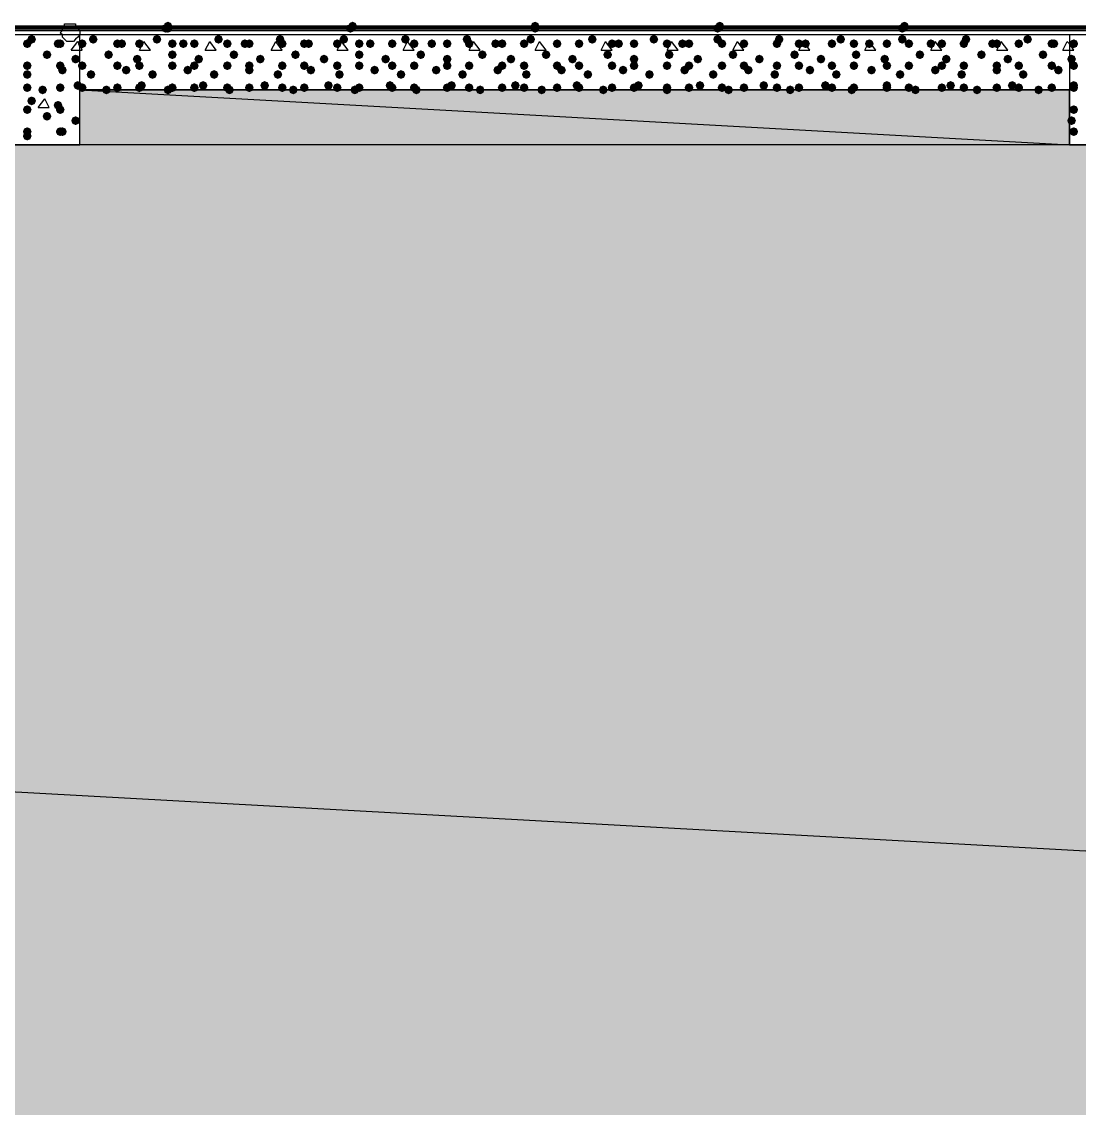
# Model space of a CAD drawing. Header units: millimetres. Extents: x 0 to 420, y 0 to 297.
# Drawn here: x 259.48 to 279.84, y 205.52 to 226.44 of the extents above; entities that cross this region are included whole.
import ezdxf

# ---------------------------------------------------------------- set-up
doc = ezdxf.new("R2010")
doc.units = ezdxf.units.MM
doc.layers.get('0').update_dxf_attribs({"linetype": 'CONTINUOUS'})

msp = doc.modelspace()

# ---------------------------------------------------------------- hatches: boundary and pattern name
at = {"true_color": 0x0000fe}
for points in [[(262.339667, 226.314), (262.314796, 226.254204), (262.255, 226.229333), (262.195204, 226.254204), (262.170333, 226.314), (262.195204, 226.373796), (262.255, 226.398667), (262.314796, 226.373796)], [(262.382, 226.356333), (262.357129, 226.296537), (262.297333, 226.271667), (262.237538, 226.296537), (262.212667, 226.356333), (262.237537, 226.416129), (262.297333, 226.441), (262.357129, 226.416129)], [(262.382, 226.314), (262.357129, 226.254204), (262.297333, 226.229333), (262.237538, 226.254204), (262.212667, 226.314), (262.237537, 226.373796), (262.297333, 226.398667), (262.357129, 226.373796)], [(262.382, 226.314), (262.357129, 226.254204), (262.297333, 226.229333), (262.237538, 226.254204), (262.212667, 226.314), (262.237537, 226.373796), (262.297333, 226.398667), (262.357129, 226.373796)], [(265.895667, 226.314), (265.870796, 226.254204), (265.811, 226.229333), (265.751204, 226.254204), (265.726333, 226.314), (265.751204, 226.373796), (265.811, 226.398667), (265.870796, 226.373796)], [(265.895667, 226.314), (265.870796, 226.254204), (265.811, 226.229333), (265.751204, 226.254204), (265.726333, 226.314), (265.751204, 226.373796), (265.811, 226.398667), (265.870796, 226.373796)], [(265.895667, 226.314), (265.870796, 226.254204), (265.811, 226.229333), (265.751204, 226.254204), (265.726333, 226.314), (265.751204, 226.373796), (265.811, 226.398667), (265.870796, 226.373796)], [(265.938, 226.356333), (265.913129, 226.296537), (265.853333, 226.271667), (265.793537, 226.296537), (265.768667, 226.356333), (265.793537, 226.416129), (265.853333, 226.441), (265.913129, 226.416129)], [(269.451667, 226.356333), (269.426796, 226.296537), (269.367, 226.271667), (269.307204, 226.296537), (269.282333, 226.356333), (269.307204, 226.416129), (269.367, 226.441), (269.426796, 226.416129)], [(269.451667, 226.314), (269.426796, 226.254204), (269.367, 226.229333), (269.307204, 226.254204), (269.282333, 226.314), (269.307204, 226.373796), (269.367, 226.398667), (269.426796, 226.373796)], [(269.451667, 226.314), (269.426796, 226.254204), (269.367, 226.229333), (269.307204, 226.254204), (269.282333, 226.314), (269.307204, 226.373796), (269.367, 226.398667), (269.426796, 226.373796)], [(269.451667, 226.314), (269.426796, 226.254204), (269.367, 226.229333), (269.307204, 226.254204), (269.282333, 226.314), (269.307204, 226.373796), (269.367, 226.398667), (269.426796, 226.373796)], [(272.965333, 226.314), (272.940462, 226.254204), (272.880667, 226.229333), (272.820871, 226.254204), (272.796, 226.314), (272.820871, 226.373796), (272.880667, 226.398667), (272.940462, 226.373796)], [(272.965333, 226.314), (272.940462, 226.254204), (272.880667, 226.229333), (272.820871, 226.254204), (272.796, 226.314), (272.820871, 226.373796), (272.880667, 226.398667), (272.940462, 226.373796)], [(272.965333, 226.314), (272.940462, 226.254204), (272.880667, 226.229333), (272.820871, 226.254204), (272.796, 226.314), (272.820871, 226.373796), (272.880667, 226.398667), (272.940462, 226.373796)], [(273.007667, 226.356333), (272.982796, 226.296537), (272.923, 226.271667), (272.863204, 226.296537), (272.838333, 226.356333), (272.863204, 226.416129), (272.923, 226.441), (272.982796, 226.416129)], [(276.521333, 226.314), (276.496463, 226.254204), (276.436667, 226.229333), (276.376871, 226.254204), (276.352, 226.314), (276.376871, 226.373796), (276.436667, 226.398667), (276.496462, 226.373796)], [(276.521333, 226.314), (276.496463, 226.254204), (276.436667, 226.229333), (276.376871, 226.254204), (276.352, 226.314), (276.376871, 226.373796), (276.436667, 226.398667), (276.496462, 226.373796)], [(276.521333, 226.314), (276.496463, 226.254204), (276.436667, 226.229333), (276.376871, 226.254204), (276.352, 226.314), (276.376871, 226.373796), (276.436667, 226.398667), (276.496462, 226.373796)], [(276.563667, 226.356333), (276.538796, 226.296537), (276.479, 226.271667), (276.419204, 226.296537), (276.394333, 226.356333), (276.419204, 226.416129), (276.479, 226.441), (276.538796, 226.416129)]]:
    msp.add_hatch(color=0, dxfattribs=at).paths.add_polyline_path(points, flags=0)
at = {"true_color": 0x000007}
h = msp.add_hatch(color=0, dxfattribs=at)
h.paths.add_polyline_path([(32.342667, 226.271667), (32.342667, 226.314)], flags=0)
h.paths.add_polyline_path([(32.342667, 226.271667), (32.342667, 226.314), (380.788333, 226.271667)], flags=0)
h.paths.add_polyline_path([(32.342667, 226.314), (380.788333, 226.271667), (380.788333, 226.314)], flags=0)
for points in [[(259.757333, 226.102333), (259.732463, 226.042537), (259.672667, 226.017667), (259.612871, 226.042537), (259.588, 226.102333), (259.612871, 226.162129), (259.672667, 226.187), (259.732462, 226.162129)], [(259.672667, 226.017667), (259.647796, 225.957871), (259.588, 225.933), (259.528204, 225.957871), (259.503333, 226.017667), (259.528204, 226.077462), (259.588, 226.102333), (259.647796, 226.077463)], [(260.265333, 226.017667), (260.240462, 225.957871), (260.180667, 225.933), (260.120871, 225.957871), (260.096, 226.017667), (260.120871, 226.077462), (260.180667, 226.102333), (260.240462, 226.077463)], [(260.307667, 226.017667), (260.282796, 225.957871), (260.223, 225.933), (260.163204, 225.957871), (260.138333, 226.017667), (260.163204, 226.077462), (260.223, 226.102333), (260.282796, 226.077463)], [(279.823333, 226.017667), (279.798463, 225.957871), (279.738667, 225.933), (279.678871, 225.957871), (279.654, 226.017667), (279.678871, 226.077462), (279.738667, 226.102333), (279.798462, 226.077463)], [(260.053667, 225.806), (260.028796, 225.746204), (259.969, 225.721333), (259.909204, 225.746204), (259.884333, 225.806), (259.909204, 225.865796), (259.969, 225.890667), (260.028796, 225.865796)], [(260.604, 225.721333), (260.579129, 225.661537), (260.519333, 225.636667), (260.459538, 225.661537), (260.434667, 225.721333), (260.459537, 225.781129), (260.519333, 225.806), (260.579129, 225.781129)], [(279.781, 225.721333), (279.756129, 225.661537), (279.696333, 225.636667), (279.636538, 225.661537), (279.611667, 225.721333), (279.636537, 225.781129), (279.696333, 225.806), (279.756129, 225.781129)], [(259.672667, 225.594333), (259.647796, 225.534538), (259.588, 225.509667), (259.528204, 225.534538), (259.503333, 225.594333), (259.528204, 225.654129), (259.588, 225.679), (259.647796, 225.654129)], [(260.307667, 225.594333), (260.282796, 225.534538), (260.223, 225.509667), (260.163204, 225.534538), (260.138333, 225.594333), (260.163204, 225.654129), (260.223, 225.679), (260.282796, 225.654129)], [(260.35, 225.509667), (260.325129, 225.449871), (260.265333, 225.425), (260.205537, 225.449871), (260.180667, 225.509667), (260.205537, 225.569462), (260.265333, 225.594333), (260.325129, 225.569463)], [(279.823333, 225.594333), (279.798463, 225.534538), (279.738667, 225.509667), (279.678871, 225.534538), (279.654, 225.594333), (279.678871, 225.654129), (279.738667, 225.679), (279.798462, 225.654129)], [(259.672667, 225.425), (259.647796, 225.365204), (259.588, 225.340333), (259.528204, 225.365204), (259.503333, 225.425), (259.528204, 225.484796), (259.588, 225.509667), (259.647796, 225.484796)], [(259.672667, 225.171), (259.647796, 225.111204), (259.588, 225.086333), (259.528204, 225.111204), (259.503333, 225.171), (259.528204, 225.230796), (259.588, 225.255667), (259.647796, 225.230796)], [(259.969, 225.128667), (259.944129, 225.068871), (259.884333, 225.044), (259.824538, 225.068871), (259.799667, 225.128667), (259.824537, 225.188462), (259.884333, 225.213333), (259.944129, 225.188463)], [(260.307667, 225.171), (260.282796, 225.111204), (260.223, 225.086333), (260.163204, 225.111204), (260.138333, 225.171), (260.163204, 225.230796), (260.223, 225.255667), (260.282796, 225.230796)], [(260.646333, 225.213333), (260.621463, 225.153537), (260.561667, 225.128667), (260.501871, 225.153537), (260.477, 225.213333), (260.501871, 225.273129), (260.561667, 225.298), (260.621462, 225.273129)], [(279.823333, 225.213333), (279.798463, 225.153537), (279.738667, 225.128667), (279.678871, 225.153537), (279.654, 225.213333), (279.678871, 225.273129), (279.738667, 225.298), (279.798462, 225.273129)], [(279.823333, 225.171), (279.798463, 225.111204), (279.738667, 225.086333), (279.678871, 225.111204), (279.654, 225.171), (279.678871, 225.230796), (279.738667, 225.255667), (279.798462, 225.230796)], [(259.757333, 224.917), (259.732463, 224.857204), (259.672667, 224.832333), (259.612871, 224.857204), (259.588, 224.917), (259.612871, 224.976796), (259.672667, 225.001667), (259.732462, 224.976796)], [(260.265333, 224.832333), (260.240462, 224.772537), (260.180667, 224.747667), (260.120871, 224.772537), (260.096, 224.832333), (260.120871, 224.892129), (260.180667, 224.917), (260.240462, 224.892129)], [(259.672667, 224.747667), (259.647796, 224.687871), (259.588, 224.663), (259.528204, 224.687871), (259.503333, 224.747667), (259.528204, 224.807462), (259.588, 224.832333), (259.647796, 224.807463)], [(260.053667, 224.620667), (260.028796, 224.560871), (259.969, 224.536), (259.909204, 224.560871), (259.884333, 224.620667), (259.909204, 224.680462), (259.969, 224.705333), (260.028796, 224.680463)], [(260.307667, 224.747667), (260.282796, 224.687871), (260.223, 224.663), (260.163204, 224.687871), (260.138333, 224.747667), (260.163204, 224.807462), (260.223, 224.832333), (260.282796, 224.807463)], [(279.823333, 224.747667), (279.798463, 224.687871), (279.738667, 224.663), (279.678871, 224.687871), (279.654, 224.747667), (279.678871, 224.807462), (279.738667, 224.832333), (279.798462, 224.807463)], [(260.604, 224.536), (260.579129, 224.476204), (260.519333, 224.451333), (260.459538, 224.476204), (260.434667, 224.536), (260.459537, 224.595796), (260.519333, 224.620667), (260.579129, 224.595796)], [(279.781, 224.536), (279.756129, 224.476204), (279.696333, 224.451333), (279.636538, 224.476204), (279.611667, 224.536), (279.636537, 224.595796), (279.696333, 224.620667), (279.756129, 224.595796)], [(259.672667, 224.324333), (259.647796, 224.264537), (259.588, 224.239667), (259.528204, 224.264537), (259.503333, 224.324333), (259.528204, 224.384129), (259.588, 224.409), (259.647796, 224.384129)], [(259.672667, 224.239667), (259.647796, 224.179871), (259.588, 224.155), (259.528204, 224.179871), (259.503333, 224.239667), (259.528204, 224.299462), (259.588, 224.324333), (259.647796, 224.299463)], [(260.307667, 224.324333), (260.282796, 224.264537), (260.223, 224.239667), (260.163204, 224.264537), (260.138333, 224.324333), (260.163204, 224.384129), (260.223, 224.409), (260.282796, 224.384129)], [(260.35, 224.324333), (260.325129, 224.264537), (260.265333, 224.239667), (260.205537, 224.264537), (260.180667, 224.324333), (260.205537, 224.384129), (260.265333, 224.409), (260.325129, 224.384129)], [(279.823333, 224.324333), (279.798463, 224.264537), (279.738667, 224.239667), (279.678871, 224.264537), (279.654, 224.324333), (279.678871, 224.384129), (279.738667, 224.409), (279.798462, 224.384129)]]:
    msp.add_hatch(color=0, dxfattribs=at).paths.add_polyline_path(points, flags=0)
at = {"true_color": 0x000008}
for points in [[(260.942667, 226.102333), (260.917796, 226.042537), (260.858, 226.017667), (260.798204, 226.042537), (260.773333, 226.102333), (260.798204, 226.162129), (260.858, 226.187), (260.917796, 226.162129)], [(262.170333, 226.102333), (262.145463, 226.042537), (262.085667, 226.017667), (262.025871, 226.042537), (262.001, 226.102333), (262.025871, 226.162129), (262.085667, 226.187), (262.145462, 226.162129)], [(263.355667, 226.102333), (263.330796, 226.042537), (263.271, 226.017667), (263.211204, 226.042537), (263.186333, 226.102333), (263.211204, 226.162129), (263.271, 226.187), (263.330796, 226.162129)], [(264.541, 226.102333), (264.516129, 226.042537), (264.456333, 226.017667), (264.396538, 226.042537), (264.371667, 226.102333), (264.396537, 226.162129), (264.456333, 226.187), (264.516129, 226.162129)], [(265.768667, 226.102333), (265.743796, 226.042537), (265.684, 226.017667), (265.624204, 226.042537), (265.599333, 226.102333), (265.624204, 226.162129), (265.684, 226.187), (265.743796, 226.162129)], [(266.954, 226.102333), (266.929129, 226.042537), (266.869333, 226.017667), (266.809538, 226.042537), (266.784667, 226.102333), (266.809537, 226.162129), (266.869333, 226.187), (266.929129, 226.162129)], [(268.139333, 226.102333), (268.114462, 226.042537), (268.054667, 226.017667), (267.994871, 226.042537), (267.97, 226.102333), (267.994871, 226.162129), (268.054667, 226.187), (268.114462, 226.162129)], [(269.367, 226.102333), (269.342129, 226.042537), (269.282333, 226.017667), (269.222537, 226.042537), (269.197667, 226.102333), (269.222537, 226.162129), (269.282333, 226.187), (269.342129, 226.162129)], [(270.552333, 226.102333), (270.527462, 226.042537), (270.467667, 226.017667), (270.407871, 226.042537), (270.383, 226.102333), (270.407871, 226.162129), (270.467667, 226.187), (270.527462, 226.162129)], [(271.737667, 226.102333), (271.712796, 226.042537), (271.653, 226.017667), (271.593204, 226.042537), (271.568333, 226.102333), (271.593204, 226.162129), (271.653, 226.187), (271.712796, 226.162129)], [(272.965333, 226.102333), (272.940462, 226.042537), (272.880667, 226.017667), (272.820871, 226.042537), (272.796, 226.102333), (272.820871, 226.162129), (272.880667, 226.187), (272.940462, 226.162129)], [(274.150667, 226.102333), (274.125796, 226.042537), (274.066, 226.017667), (274.006204, 226.042537), (273.981333, 226.102333), (274.006204, 226.162129), (274.066, 226.187), (274.125796, 226.162129)], [(275.336, 226.102333), (275.311129, 226.042537), (275.251333, 226.017667), (275.191537, 226.042537), (275.166667, 226.102333), (275.191537, 226.162129), (275.251333, 226.187), (275.311129, 226.162129)], [(276.521333, 226.102333), (276.496463, 226.042537), (276.436667, 226.017667), (276.376871, 226.042537), (276.352, 226.102333), (276.376871, 226.162129), (276.436667, 226.187), (276.496462, 226.162129)], [(277.749, 226.102333), (277.724129, 226.042537), (277.664333, 226.017667), (277.604537, 226.042537), (277.579667, 226.102333), (277.604537, 226.162129), (277.664333, 226.187), (277.724129, 226.162129)], [(278.934333, 226.102333), (278.909462, 226.042537), (278.849667, 226.017667), (278.789871, 226.042537), (278.765, 226.102333), (278.789871, 226.162129), (278.849667, 226.187), (278.909462, 226.162129)], [(260.731, 226.017667), (260.706129, 225.957871), (260.646333, 225.933), (260.586538, 225.957871), (260.561667, 226.017667), (260.586537, 226.077462), (260.646333, 226.102333), (260.706129, 226.077463)], [(261.408333, 226.017667), (261.383462, 225.957871), (261.323667, 225.933), (261.263871, 225.957871), (261.239, 226.017667), (261.263871, 226.077462), (261.323667, 226.102333), (261.383462, 226.077463)], [(261.493, 226.017667), (261.468129, 225.957871), (261.408333, 225.933), (261.348538, 225.957871), (261.323667, 226.017667), (261.348537, 226.077462), (261.408333, 226.102333), (261.468129, 226.077463)], [(261.831667, 226.017667), (261.806796, 225.957871), (261.747, 225.933), (261.687204, 225.957871), (261.662333, 226.017667), (261.687204, 226.077462), (261.747, 226.102333), (261.806796, 226.077463)], [(262.466667, 226.017667), (262.441796, 225.957871), (262.382, 225.933), (262.322204, 225.957871), (262.297333, 226.017667), (262.322204, 226.077462), (262.382, 226.102333), (262.441796, 226.077463)], [(262.678333, 226.017667), (262.653462, 225.957871), (262.593667, 225.933), (262.533871, 225.957871), (262.509, 226.017667), (262.533871, 226.077462), (262.593667, 226.102333), (262.653462, 226.077463)], [(262.89, 226.017667), (262.865129, 225.957871), (262.805333, 225.933), (262.745538, 225.957871), (262.720667, 226.017667), (262.745537, 226.077462), (262.805333, 226.102333), (262.865129, 226.077463)], [(263.525, 226.017667), (263.500129, 225.957871), (263.440333, 225.933), (263.380538, 225.957871), (263.355667, 226.017667), (263.380537, 226.077462), (263.440333, 226.102333), (263.500129, 226.077463)], [(263.863667, 226.017667), (263.838796, 225.957871), (263.779, 225.933), (263.719204, 225.957871), (263.694333, 226.017667), (263.719204, 226.077462), (263.779, 226.102333), (263.838796, 226.077463)], [(263.948333, 226.017667), (263.923463, 225.957871), (263.863667, 225.933), (263.803871, 225.957871), (263.779, 226.017667), (263.803871, 226.077462), (263.863667, 226.102333), (263.923462, 226.077463)], [(264.583333, 226.017667), (264.558463, 225.957871), (264.498667, 225.933), (264.438871, 225.957871), (264.414, 226.017667), (264.438871, 226.077462), (264.498667, 226.102333), (264.558462, 226.077463)], [(265.006667, 226.017667), (264.981796, 225.957871), (264.922, 225.933), (264.862204, 225.957871), (264.837333, 226.017667), (264.862204, 226.077462), (264.922, 226.102333), (264.981796, 226.077463)], [(265.091333, 226.017667), (265.066462, 225.957871), (265.006667, 225.933), (264.946871, 225.957871), (264.922, 226.017667), (264.946871, 226.077462), (265.006667, 226.102333), (265.066462, 226.077463)], [(265.641667, 226.017667), (265.616796, 225.957871), (265.557, 225.933), (265.497204, 225.957871), (265.472333, 226.017667), (265.497204, 226.077462), (265.557, 226.102333), (265.616796, 226.077463)], [(266.065, 226.017667), (266.040129, 225.957871), (265.980333, 225.933), (265.920538, 225.957871), (265.895667, 226.017667), (265.920537, 226.077462), (265.980333, 226.102333), (266.040129, 226.077463)], [(266.276667, 226.017667), (266.251796, 225.957871), (266.192, 225.933), (266.132204, 225.957871), (266.107333, 226.017667), (266.132204, 226.077462), (266.192, 226.102333), (266.251796, 226.077463)], [(266.7, 226.017667), (266.675129, 225.957871), (266.615333, 225.933), (266.555538, 225.957871), (266.530667, 226.017667), (266.555537, 226.077462), (266.615333, 226.102333), (266.675129, 226.077463)], [(267.123333, 226.017667), (267.098462, 225.957871), (267.038667, 225.933), (266.978871, 225.957871), (266.954, 226.017667), (266.978871, 226.077462), (267.038667, 226.102333), (267.098462, 226.077463)], [(267.462, 226.017667), (267.437129, 225.957871), (267.377333, 225.933), (267.317537, 225.957871), (267.292667, 226.017667), (267.317537, 226.077462), (267.377333, 226.102333), (267.437129, 226.077463)], [(267.758333, 226.017667), (267.733462, 225.957871), (267.673667, 225.933), (267.613871, 225.957871), (267.589, 226.017667), (267.613871, 226.077462), (267.673667, 226.102333), (267.733462, 226.077463)], [(268.181667, 226.017667), (268.156796, 225.957871), (268.097, 225.933), (268.037204, 225.957871), (268.012333, 226.017667), (268.037204, 226.077462), (268.097, 226.102333), (268.156796, 226.077463)], [(268.689667, 226.017667), (268.664796, 225.957871), (268.605, 225.933), (268.545204, 225.957871), (268.520333, 226.017667), (268.545204, 226.077462), (268.605, 226.102333), (268.664796, 226.077463)], [(268.816667, 226.017667), (268.791796, 225.957871), (268.732, 225.933), (268.672204, 225.957871), (268.647333, 226.017667), (268.672204, 226.077462), (268.732, 226.102333), (268.791796, 226.077463)], [(269.24, 226.017667), (269.215129, 225.957871), (269.155333, 225.933), (269.095537, 225.957871), (269.070667, 226.017667), (269.095537, 226.077462), (269.155333, 226.102333), (269.215129, 226.077463)], [(269.875, 226.017667), (269.850129, 225.957871), (269.790333, 225.933), (269.730537, 225.957871), (269.705667, 226.017667), (269.730537, 226.077462), (269.790333, 226.102333), (269.850129, 226.077463)], [(269.875, 226.017667), (269.850129, 225.957871), (269.790333, 225.933), (269.730537, 225.957871), (269.705667, 226.017667), (269.730537, 226.077462), (269.790333, 226.102333), (269.850129, 226.077463)], [(270.298333, 226.017667), (270.273462, 225.957871), (270.213667, 225.933), (270.153871, 225.957871), (270.129, 226.017667), (270.153871, 226.077462), (270.213667, 226.102333), (270.273462, 226.077463)], [(270.933333, 226.017667), (270.908462, 225.957871), (270.848667, 225.933), (270.788871, 225.957871), (270.764, 226.017667), (270.788871, 226.077462), (270.848667, 226.102333), (270.908462, 226.077463)], [(271.060333, 226.017667), (271.035462, 225.957871), (270.975667, 225.933), (270.915871, 225.957871), (270.891, 226.017667), (270.915871, 226.077462), (270.975667, 226.102333), (271.035462, 226.077463)], [(271.356667, 226.017667), (271.331796, 225.957871), (271.272, 225.933), (271.212204, 225.957871), (271.187333, 226.017667), (271.212204, 226.077462), (271.272, 226.102333), (271.331796, 226.077463)], [(271.991667, 226.017667), (271.966796, 225.957871), (271.907, 225.933), (271.847204, 225.957871), (271.822333, 226.017667), (271.847204, 226.077462), (271.907, 226.102333), (271.966796, 226.077463)], [(272.288, 226.017667), (272.263129, 225.957871), (272.203333, 225.933), (272.143537, 225.957871), (272.118667, 226.017667), (272.143537, 226.077462), (272.203333, 226.102333), (272.263129, 226.077463)], [(272.415, 226.017667), (272.390129, 225.957871), (272.330333, 225.933), (272.270538, 225.957871), (272.245667, 226.017667), (272.270537, 226.077462), (272.330333, 226.102333), (272.390129, 226.077463)], [(273.05, 226.017667), (273.025129, 225.957871), (272.965333, 225.933), (272.905538, 225.957871), (272.880667, 226.017667), (272.905537, 226.077462), (272.965333, 226.102333), (273.025129, 226.077463)], [(273.473333, 226.017667), (273.448463, 225.957871), (273.388667, 225.933), (273.328871, 225.957871), (273.304, 226.017667), (273.328871, 226.077462), (273.388667, 226.102333), (273.448462, 226.077463)], [(273.473333, 226.017667), (273.448463, 225.957871), (273.388667, 225.933), (273.328871, 225.957871), (273.304, 226.017667), (273.328871, 226.077462), (273.388667, 226.102333), (273.448462, 226.077463)], [(274.108333, 226.017667), (274.083463, 225.957871), (274.023667, 225.933), (273.963871, 225.957871), (273.939, 226.017667), (273.963871, 226.077462), (274.023667, 226.102333), (274.083462, 226.077463)], [(274.531667, 226.017667), (274.506796, 225.957871), (274.447, 225.933), (274.387204, 225.957871), (274.362333, 226.017667), (274.387204, 226.077462), (274.447, 226.102333), (274.506796, 226.077463)], [(274.658667, 226.017667), (274.633796, 225.957871), (274.574, 225.933), (274.514204, 225.957871), (274.489333, 226.017667), (274.514204, 226.077462), (274.574, 226.102333), (274.633796, 226.077463)], [(275.166667, 226.017667), (275.141796, 225.957871), (275.082, 225.933), (275.022204, 225.957871), (274.997333, 226.017667), (275.022204, 226.077462), (275.082, 226.102333), (275.141796, 226.077463)], [(275.59, 226.017667), (275.565129, 225.957871), (275.505333, 225.933), (275.445538, 225.957871), (275.420667, 226.017667), (275.445537, 226.077462), (275.505333, 226.102333), (275.565129, 226.077463)], [(275.886333, 226.017667), (275.861463, 225.957871), (275.801667, 225.933), (275.741871, 225.957871), (275.717, 226.017667), (275.741871, 226.077462), (275.801667, 226.102333), (275.861462, 226.077463)], [(276.225, 226.017667), (276.200129, 225.957871), (276.140333, 225.933), (276.080537, 225.957871), (276.055667, 226.017667), (276.080537, 226.077462), (276.140333, 226.102333), (276.200129, 226.077463)], [(276.648333, 226.017667), (276.623462, 225.957871), (276.563667, 225.933), (276.503871, 225.957871), (276.479, 226.017667), (276.503871, 226.077462), (276.563667, 226.102333), (276.623462, 226.077463)], [(277.071667, 226.017667), (277.046796, 225.957871), (276.987, 225.933), (276.927204, 225.957871), (276.902333, 226.017667), (276.927204, 226.077462), (276.987, 226.102333), (277.046796, 226.077463)], [(277.283333, 226.017667), (277.258462, 225.957871), (277.198667, 225.933), (277.138871, 225.957871), (277.114, 226.017667), (277.138871, 226.077462), (277.198667, 226.102333), (277.258462, 226.077463)], [(277.706667, 226.017667), (277.681796, 225.957871), (277.622, 225.933), (277.562204, 225.957871), (277.537333, 226.017667), (277.562204, 226.077462), (277.622, 226.102333), (277.681796, 226.077463)], [(278.257, 226.017667), (278.232129, 225.957871), (278.172333, 225.933), (278.112538, 225.957871), (278.087667, 226.017667), (278.112537, 226.077462), (278.172333, 226.102333), (278.232129, 226.077463)], [(278.341667, 226.017667), (278.316796, 225.957871), (278.257, 225.933), (278.197204, 225.957871), (278.172333, 226.017667), (278.197204, 226.077462), (278.257, 226.102333), (278.316796, 226.077463)], [(278.765, 226.017667), (278.740129, 225.957871), (278.680333, 225.933), (278.620538, 225.957871), (278.595667, 226.017667), (278.620537, 226.077462), (278.680333, 226.102333), (278.740129, 226.077463)], [(279.4, 226.017667), (279.375129, 225.957871), (279.315333, 225.933), (279.255538, 225.957871), (279.230667, 226.017667), (279.255537, 226.077462), (279.315333, 226.102333), (279.375129, 226.077463)], [(279.442333, 226.017667), (279.417462, 225.957871), (279.357667, 225.933), (279.297871, 225.957871), (279.273, 226.017667), (279.297871, 226.077462), (279.357667, 226.102333), (279.417462, 226.077463)], [(261.239, 225.806), (261.214129, 225.746204), (261.154333, 225.721333), (261.094538, 225.746204), (261.069667, 225.806), (261.094537, 225.865796), (261.154333, 225.890667), (261.214129, 225.865796)], [(261.789333, 225.721333), (261.764463, 225.661537), (261.704667, 225.636667), (261.644871, 225.661537), (261.62, 225.721333), (261.644871, 225.781129), (261.704667, 225.806), (261.764462, 225.781129)], [(262.466667, 225.806), (262.441796, 225.746204), (262.382, 225.721333), (262.322204, 225.746204), (262.297333, 225.806), (262.322204, 225.865796), (262.382, 225.890667), (262.441796, 225.865796)], [(262.974667, 225.721333), (262.949796, 225.661537), (262.89, 225.636667), (262.830204, 225.661537), (262.805333, 225.721333), (262.830204, 225.781129), (262.89, 225.806), (262.949796, 225.781129)], [(263.652, 225.806), (263.627129, 225.746204), (263.567333, 225.721333), (263.507538, 225.746204), (263.482667, 225.806), (263.507537, 225.865796), (263.567333, 225.890667), (263.627129, 225.865796)], [(264.16, 225.721333), (264.135129, 225.661537), (264.075333, 225.636667), (264.015538, 225.661537), (263.990667, 225.721333), (264.015537, 225.781129), (264.075333, 225.806), (264.135129, 225.781129)], [(264.837333, 225.806), (264.812462, 225.746204), (264.752667, 225.721333), (264.692871, 225.746204), (264.668, 225.806), (264.692871, 225.865796), (264.752667, 225.890667), (264.812462, 225.865796)], [(265.387667, 225.721333), (265.362796, 225.661537), (265.303, 225.636667), (265.243204, 225.661537), (265.218333, 225.721333), (265.243204, 225.781129), (265.303, 225.806), (265.362796, 225.781129)], [(266.065, 225.806), (266.040129, 225.746204), (265.980333, 225.721333), (265.920538, 225.746204), (265.895667, 225.806), (265.920537, 225.865796), (265.980333, 225.890667), (266.040129, 225.865796)], [(266.573, 225.721333), (266.548129, 225.661537), (266.488333, 225.636667), (266.428538, 225.661537), (266.403667, 225.721333), (266.428537, 225.781129), (266.488333, 225.806), (266.548129, 225.781129)], [(267.250333, 225.806), (267.225462, 225.746204), (267.165667, 225.721333), (267.105871, 225.746204), (267.081, 225.806), (267.105871, 225.865796), (267.165667, 225.890667), (267.225462, 225.865796)], [(267.758333, 225.721333), (267.733462, 225.661537), (267.673667, 225.636667), (267.613871, 225.661537), (267.589, 225.721333), (267.613871, 225.781129), (267.673667, 225.806), (267.733462, 225.781129)], [(268.435667, 225.806), (268.410796, 225.746204), (268.351, 225.721333), (268.291204, 225.746204), (268.266333, 225.806), (268.291204, 225.865796), (268.351, 225.890667), (268.410796, 225.865796)], [(268.986, 225.721333), (268.961129, 225.661537), (268.901333, 225.636667), (268.841538, 225.661537), (268.816667, 225.721333), (268.841537, 225.781129), (268.901333, 225.806), (268.961129, 225.781129)], [(269.663333, 225.806), (269.638462, 225.746204), (269.578667, 225.721333), (269.518871, 225.746204), (269.494, 225.806), (269.518871, 225.865796), (269.578667, 225.890667), (269.638462, 225.865796)], [(270.171333, 225.721333), (270.146462, 225.661537), (270.086667, 225.636667), (270.026871, 225.661537), (270.002, 225.721333), (270.026871, 225.781129), (270.086667, 225.806), (270.146462, 225.781129)], [(270.848667, 225.806), (270.823796, 225.746204), (270.764, 225.721333), (270.704204, 225.746204), (270.679333, 225.806), (270.704204, 225.865796), (270.764, 225.890667), (270.823796, 225.865796)], [(271.356667, 225.721333), (271.331796, 225.661537), (271.272, 225.636667), (271.212204, 225.661537), (271.187333, 225.721333), (271.212204, 225.781129), (271.272, 225.806), (271.331796, 225.781129)], [(272.034, 225.806), (272.009129, 225.746204), (271.949333, 225.721333), (271.889537, 225.746204), (271.864667, 225.806), (271.889537, 225.865796), (271.949333, 225.890667), (272.009129, 225.865796)], [(272.584333, 225.721333), (272.559463, 225.661537), (272.499667, 225.636667), (272.439871, 225.661537), (272.415, 225.721333), (272.439871, 225.781129), (272.499667, 225.806), (272.559462, 225.781129)], [(273.261667, 225.806), (273.236796, 225.746204), (273.177, 225.721333), (273.117204, 225.746204), (273.092333, 225.806), (273.117204, 225.865796), (273.177, 225.890667), (273.236796, 225.865796)], [(273.769667, 225.721333), (273.744796, 225.661537), (273.685, 225.636667), (273.625204, 225.661537), (273.600333, 225.721333), (273.625204, 225.781129), (273.685, 225.806), (273.744796, 225.781129)], [(274.447, 225.806), (274.422129, 225.746204), (274.362333, 225.721333), (274.302537, 225.746204), (274.277667, 225.806), (274.302537, 225.865796), (274.362333, 225.890667), (274.422129, 225.865796)], [(274.955, 225.721333), (274.930129, 225.661537), (274.870333, 225.636667), (274.810538, 225.661537), (274.785667, 225.721333), (274.810537, 225.781129), (274.870333, 225.806), (274.930129, 225.781129)], [(275.632333, 225.806), (275.607463, 225.746204), (275.547667, 225.721333), (275.487871, 225.746204), (275.463, 225.806), (275.487871, 225.865796), (275.547667, 225.890667), (275.607462, 225.865796)], [(276.182667, 225.721333), (276.157796, 225.661537), (276.098, 225.636667), (276.038204, 225.661537), (276.013333, 225.721333), (276.038204, 225.781129), (276.098, 225.806), (276.157796, 225.781129)], [(276.86, 225.806), (276.835129, 225.746204), (276.775333, 225.721333), (276.715537, 225.746204), (276.690667, 225.806), (276.715537, 225.865796), (276.775333, 225.890667), (276.835129, 225.865796)], [(277.368, 225.721333), (277.343129, 225.661537), (277.283333, 225.636667), (277.223538, 225.661537), (277.198667, 225.721333), (277.223537, 225.781129), (277.283333, 225.806), (277.343129, 225.781129)], [(278.045333, 225.806), (278.020463, 225.746204), (277.960667, 225.721333), (277.900871, 225.746204), (277.876, 225.806), (277.900871, 225.865796), (277.960667, 225.890667), (278.020462, 225.865796)], [(278.553333, 225.721333), (278.528462, 225.661537), (278.468667, 225.636667), (278.408871, 225.661537), (278.384, 225.721333), (278.408871, 225.781129), (278.468667, 225.806), (278.528462, 225.781129)], [(279.230667, 225.806), (279.205796, 225.746204), (279.146, 225.721333), (279.086204, 225.746204), (279.061333, 225.806), (279.086204, 225.865796), (279.146, 225.890667), (279.205796, 225.865796)], [(260.731, 225.594333), (260.706129, 225.534538), (260.646333, 225.509667), (260.586538, 225.534538), (260.561667, 225.594333), (260.586537, 225.654129), (260.646333, 225.679), (260.706129, 225.654129)], [(261.408333, 225.594333), (261.383462, 225.534538), (261.323667, 225.509667), (261.263871, 225.534538), (261.239, 225.594333), (261.263871, 225.654129), (261.323667, 225.679), (261.383462, 225.654129)], [(261.577667, 225.509667), (261.552796, 225.449871), (261.493, 225.425), (261.433204, 225.449871), (261.408333, 225.509667), (261.433204, 225.569462), (261.493, 225.594333), (261.552796, 225.569463)], [(261.831667, 225.594333), (261.806796, 225.534538), (261.747, 225.509667), (261.687204, 225.534538), (261.662333, 225.594333), (261.687204, 225.654129), (261.747, 225.679), (261.806796, 225.654129)], [(262.466667, 225.594333), (262.441796, 225.534538), (262.382, 225.509667), (262.322204, 225.534538), (262.297333, 225.594333), (262.322204, 225.654129), (262.382, 225.679), (262.441796, 225.654129)], [(262.763, 225.509667), (262.738129, 225.449871), (262.678333, 225.425), (262.618538, 225.449871), (262.593667, 225.509667), (262.618537, 225.569462), (262.678333, 225.594333), (262.738129, 225.569463)], [(262.89, 225.594333), (262.865129, 225.534538), (262.805333, 225.509667), (262.745538, 225.534538), (262.720667, 225.594333), (262.745537, 225.654129), (262.805333, 225.679), (262.865129, 225.654129)], [(263.525, 225.594333), (263.500129, 225.534538), (263.440333, 225.509667), (263.380538, 225.534538), (263.355667, 225.594333), (263.380537, 225.654129), (263.440333, 225.679), (263.500129, 225.654129)], [(263.948333, 225.594333), (263.923463, 225.534538), (263.863667, 225.509667), (263.803871, 225.534538), (263.779, 225.594333), (263.803871, 225.654129), (263.863667, 225.679), (263.923462, 225.654129)], [(263.948333, 225.509667), (263.923463, 225.449871), (263.863667, 225.425), (263.803871, 225.449871), (263.779, 225.509667), (263.803871, 225.569462), (263.863667, 225.594333), (263.923462, 225.569463)], [(264.583333, 225.594333), (264.558463, 225.534538), (264.498667, 225.509667), (264.438871, 225.534538), (264.414, 225.594333), (264.438871, 225.654129), (264.498667, 225.679), (264.558462, 225.654129)], [(265.006667, 225.594333), (264.981796, 225.534538), (264.922, 225.509667), (264.862204, 225.534538), (264.837333, 225.594333), (264.862204, 225.654129), (264.922, 225.679), (264.981796, 225.654129)], [(265.133667, 225.509667), (265.108796, 225.449871), (265.049, 225.425), (264.989204, 225.449871), (264.964333, 225.509667), (264.989204, 225.569462), (265.049, 225.594333), (265.108796, 225.569463)], [(265.641667, 225.594333), (265.616796, 225.534538), (265.557, 225.509667), (265.497204, 225.534538), (265.472333, 225.594333), (265.497204, 225.654129), (265.557, 225.679), (265.616796, 225.654129)], [(266.065, 225.594333), (266.040129, 225.534538), (265.980333, 225.509667), (265.920538, 225.534538), (265.895667, 225.594333), (265.920537, 225.654129), (265.980333, 225.679), (266.040129, 225.654129)], [(266.361333, 225.509667), (266.336462, 225.449871), (266.276667, 225.425), (266.216871, 225.449871), (266.192, 225.509667), (266.216871, 225.569462), (266.276667, 225.594333), (266.336462, 225.569463)], [(266.7, 225.594333), (266.675129, 225.534538), (266.615333, 225.509667), (266.555538, 225.534538), (266.530667, 225.594333), (266.555537, 225.654129), (266.615333, 225.679), (266.675129, 225.654129)], [(267.123333, 225.594333), (267.098462, 225.534538), (267.038667, 225.509667), (266.978871, 225.534538), (266.954, 225.594333), (266.978871, 225.654129), (267.038667, 225.679), (267.098462, 225.654129)], [(267.546667, 225.509667), (267.521796, 225.449871), (267.462, 225.425), (267.402204, 225.449871), (267.377333, 225.509667), (267.402204, 225.569462), (267.462, 225.594333), (267.521796, 225.569463)], [(267.758333, 225.594333), (267.733462, 225.534538), (267.673667, 225.509667), (267.613871, 225.534538), (267.589, 225.594333), (267.613871, 225.654129), (267.673667, 225.679), (267.733462, 225.654129)], [(268.181667, 225.594333), (268.156796, 225.534538), (268.097, 225.509667), (268.037204, 225.534538), (268.012333, 225.594333), (268.037204, 225.654129), (268.097, 225.679), (268.156796, 225.654129)], [(268.732, 225.509667), (268.707129, 225.449871), (268.647333, 225.425), (268.587538, 225.449871), (268.562667, 225.509667), (268.587537, 225.569462), (268.647333, 225.594333), (268.707129, 225.569463)], [(268.816667, 225.594333), (268.791796, 225.534538), (268.732, 225.509667), (268.672204, 225.534538), (268.647333, 225.594333), (268.672204, 225.654129), (268.732, 225.679), (268.791796, 225.654129)], [(269.24, 225.594333), (269.215129, 225.534538), (269.155333, 225.509667), (269.095537, 225.534538), (269.070667, 225.594333), (269.095537, 225.654129), (269.155333, 225.679), (269.215129, 225.654129)], [(269.875, 225.594333), (269.850129, 225.534538), (269.790333, 225.509667), (269.730537, 225.534538), (269.705667, 225.594333), (269.730537, 225.654129), (269.790333, 225.679), (269.850129, 225.654129)], [(269.959667, 225.509667), (269.934796, 225.449871), (269.875, 225.425), (269.815204, 225.449871), (269.790333, 225.509667), (269.815204, 225.569462), (269.875, 225.594333), (269.934796, 225.569463)], [(270.298333, 225.594333), (270.273462, 225.534538), (270.213667, 225.509667), (270.153871, 225.534538), (270.129, 225.594333), (270.153871, 225.654129), (270.213667, 225.679), (270.273462, 225.654129)], [(270.933333, 225.594333), (270.908462, 225.534538), (270.848667, 225.509667), (270.788871, 225.534538), (270.764, 225.594333), (270.788871, 225.654129), (270.848667, 225.679), (270.908462, 225.654129)], [(271.145, 225.509667), (271.120129, 225.449871), (271.060333, 225.425), (271.000538, 225.449871), (270.975667, 225.509667), (271.000537, 225.569462), (271.060333, 225.594333), (271.120129, 225.569463)], [(271.356667, 225.594333), (271.331796, 225.534538), (271.272, 225.509667), (271.212204, 225.534538), (271.187333, 225.594333), (271.212204, 225.654129), (271.272, 225.679), (271.331796, 225.654129)], [(271.991667, 225.594333), (271.966796, 225.534538), (271.907, 225.509667), (271.847204, 225.534538), (271.822333, 225.594333), (271.847204, 225.654129), (271.907, 225.679), (271.966796, 225.654129)], [(272.330333, 225.509667), (272.305462, 225.449871), (272.245667, 225.425), (272.185871, 225.449871), (272.161, 225.509667), (272.185871, 225.569462), (272.245667, 225.594333), (272.305462, 225.569463)], [(272.415, 225.594333), (272.390129, 225.534538), (272.330333, 225.509667), (272.270538, 225.534538), (272.245667, 225.594333), (272.270537, 225.654129), (272.330333, 225.679), (272.390129, 225.654129)], [(273.05, 225.594333), (273.025129, 225.534538), (272.965333, 225.509667), (272.905538, 225.534538), (272.880667, 225.594333), (272.905537, 225.654129), (272.965333, 225.679), (273.025129, 225.654129)], [(273.473333, 225.594333), (273.448463, 225.534538), (273.388667, 225.509667), (273.328871, 225.534538), (273.304, 225.594333), (273.328871, 225.654129), (273.388667, 225.679), (273.448462, 225.654129)], [(273.558, 225.509667), (273.533129, 225.449871), (273.473333, 225.425), (273.413537, 225.449871), (273.388667, 225.509667), (273.413537, 225.569462), (273.473333, 225.594333), (273.533129, 225.569463)], [(274.108333, 225.594333), (274.083463, 225.534538), (274.023667, 225.509667), (273.963871, 225.534538), (273.939, 225.594333), (273.963871, 225.654129), (274.023667, 225.679), (274.083462, 225.654129)], [(274.531667, 225.594333), (274.506796, 225.534538), (274.447, 225.509667), (274.387204, 225.534538), (274.362333, 225.594333), (274.387204, 225.654129), (274.447, 225.679), (274.506796, 225.654129)], [(274.743333, 225.509667), (274.718462, 225.449871), (274.658667, 225.425), (274.598871, 225.449871), (274.574, 225.509667), (274.598871, 225.569462), (274.658667, 225.594333), (274.718462, 225.569463)], [(275.166667, 225.594333), (275.141796, 225.534538), (275.082, 225.509667), (275.022204, 225.534538), (274.997333, 225.594333), (275.022204, 225.654129), (275.082, 225.679), (275.141796, 225.654129)], [(275.59, 225.594333), (275.565129, 225.534538), (275.505333, 225.509667), (275.445538, 225.534538), (275.420667, 225.594333), (275.445537, 225.654129), (275.505333, 225.679), (275.565129, 225.654129)], [(275.928667, 225.509667), (275.903796, 225.449871), (275.844, 225.425), (275.784204, 225.449871), (275.759333, 225.509667), (275.784204, 225.569462), (275.844, 225.594333), (275.903796, 225.569463)], [(276.225, 225.594333), (276.200129, 225.534538), (276.140333, 225.509667), (276.080537, 225.534538), (276.055667, 225.594333), (276.080537, 225.654129), (276.140333, 225.679), (276.200129, 225.654129)], [(276.648333, 225.594333), (276.623462, 225.534538), (276.563667, 225.509667), (276.503871, 225.534538), (276.479, 225.594333), (276.503871, 225.654129), (276.563667, 225.679), (276.623462, 225.654129)], [(277.156333, 225.509667), (277.131463, 225.449871), (277.071667, 225.425), (277.011871, 225.449871), (276.987, 225.509667), (277.011871, 225.569462), (277.071667, 225.594333), (277.131462, 225.569463)], [(277.283333, 225.594333), (277.258462, 225.534538), (277.198667, 225.509667), (277.138871, 225.534538), (277.114, 225.594333), (277.138871, 225.654129), (277.198667, 225.679), (277.258462, 225.654129)], [(277.706667, 225.594333), (277.681796, 225.534538), (277.622, 225.509667), (277.562204, 225.534538), (277.537333, 225.594333), (277.562204, 225.654129), (277.622, 225.679), (277.681796, 225.654129)], [(278.341667, 225.594333), (278.316796, 225.534538), (278.257, 225.509667), (278.197204, 225.534538), (278.172333, 225.594333), (278.197204, 225.654129), (278.257, 225.679), (278.316796, 225.654129)], [(278.341667, 225.509667), (278.316796, 225.449871), (278.257, 225.425), (278.197204, 225.449871), (278.172333, 225.509667), (278.197204, 225.569462), (278.257, 225.594333), (278.316796, 225.569463)], [(278.765, 225.594333), (278.740129, 225.534538), (278.680333, 225.509667), (278.620538, 225.534538), (278.595667, 225.594333), (278.620537, 225.654129), (278.680333, 225.679), (278.740129, 225.654129)], [(279.4, 225.594333), (279.375129, 225.534538), (279.315333, 225.509667), (279.255538, 225.534538), (279.230667, 225.594333), (279.255537, 225.654129), (279.315333, 225.679), (279.375129, 225.654129)], [(279.527, 225.509667), (279.502129, 225.449871), (279.442333, 225.425), (279.382538, 225.449871), (279.357667, 225.509667), (279.382537, 225.569462), (279.442333, 225.594333), (279.502129, 225.569463)], [(260.900333, 225.425), (260.875462, 225.365204), (260.815667, 225.340333), (260.755871, 225.365204), (260.731, 225.425), (260.755871, 225.484796), (260.815667, 225.509667), (260.875462, 225.484796)], [(262.085667, 225.425), (262.060796, 225.365204), (262.001, 225.340333), (261.941204, 225.365204), (261.916333, 225.425), (261.941204, 225.484796), (262.001, 225.509667), (262.060796, 225.484796)], [(263.271, 225.425), (263.246129, 225.365204), (263.186333, 225.340333), (263.126538, 225.365204), (263.101667, 225.425), (263.126537, 225.484796), (263.186333, 225.509667), (263.246129, 225.484796)], [(264.498667, 225.425), (264.473796, 225.365204), (264.414, 225.340333), (264.354204, 225.365204), (264.329333, 225.425), (264.354204, 225.484796), (264.414, 225.509667), (264.473796, 225.484796)], [(265.684, 225.425), (265.659129, 225.365204), (265.599333, 225.340333), (265.539538, 225.365204), (265.514667, 225.425), (265.539537, 225.484796), (265.599333, 225.509667), (265.659129, 225.484796)], [(266.869333, 225.425), (266.844462, 225.365204), (266.784667, 225.340333), (266.724871, 225.365204), (266.7, 225.425), (266.724871, 225.484796), (266.784667, 225.509667), (266.844462, 225.484796)], [(268.054667, 225.425), (268.029796, 225.365204), (267.97, 225.340333), (267.910204, 225.365204), (267.885333, 225.425), (267.910204, 225.484796), (267.97, 225.509667), (268.029796, 225.484796)], [(269.282333, 225.425), (269.257462, 225.365204), (269.197667, 225.340333), (269.137871, 225.365204), (269.113, 225.425), (269.137871, 225.484796), (269.197667, 225.509667), (269.257462, 225.484796)], [(270.467667, 225.425), (270.442796, 225.365204), (270.383, 225.340333), (270.323204, 225.365204), (270.298333, 225.425), (270.323204, 225.484796), (270.383, 225.509667), (270.442796, 225.484796)], [(271.653, 225.425), (271.628129, 225.365204), (271.568333, 225.340333), (271.508537, 225.365204), (271.483667, 225.425), (271.508537, 225.484796), (271.568333, 225.509667), (271.628129, 225.484796)], [(272.880667, 225.425), (272.855796, 225.365204), (272.796, 225.340333), (272.736204, 225.365204), (272.711333, 225.425), (272.736204, 225.484796), (272.796, 225.509667), (272.855796, 225.484796)], [(274.066, 225.425), (274.041129, 225.365204), (273.981333, 225.340333), (273.921538, 225.365204), (273.896667, 225.425), (273.921537, 225.484796), (273.981333, 225.509667), (274.041129, 225.484796)], [(275.251333, 225.425), (275.226462, 225.365204), (275.166667, 225.340333), (275.106871, 225.365204), (275.082, 225.425), (275.106871, 225.484796), (275.166667, 225.509667), (275.226462, 225.484796)], [(276.479, 225.425), (276.454129, 225.365204), (276.394333, 225.340333), (276.334538, 225.365204), (276.309667, 225.425), (276.334537, 225.484796), (276.394333, 225.509667), (276.454129, 225.484796)], [(277.664333, 225.425), (277.639462, 225.365204), (277.579667, 225.340333), (277.519871, 225.365204), (277.495, 225.425), (277.519871, 225.484796), (277.579667, 225.509667), (277.639462, 225.484796)], [(278.849667, 225.425), (278.824796, 225.365204), (278.765, 225.340333), (278.705204, 225.365204), (278.680333, 225.425), (278.705204, 225.484796), (278.765, 225.509667), (278.824796, 225.484796)], [(260.731, 225.171), (260.706129, 225.111204), (260.646333, 225.086333), (260.586538, 225.111204), (260.561667, 225.171), (260.586537, 225.230796), (260.646333, 225.255667), (260.706129, 225.230796)], [(261.196667, 225.128667), (261.171796, 225.068871), (261.112, 225.044), (261.052204, 225.068871), (261.027333, 225.128667), (261.052204, 225.188462), (261.112, 225.213333), (261.171796, 225.188463)], [(261.408333, 225.171), (261.383462, 225.111204), (261.323667, 225.086333), (261.263871, 225.111204), (261.239, 225.171), (261.263871, 225.230796), (261.323667, 225.255667), (261.383462, 225.230796)], [(261.831667, 225.171), (261.806796, 225.111204), (261.747, 225.086333), (261.687204, 225.111204), (261.662333, 225.171), (261.687204, 225.230796), (261.747, 225.255667), (261.806796, 225.230796)], [(261.874, 225.213333), (261.849129, 225.153537), (261.789333, 225.128667), (261.729537, 225.153537), (261.704667, 225.213333), (261.729537, 225.273129), (261.789333, 225.298), (261.849129, 225.273129)], [(262.382, 225.128667), (262.357129, 225.068871), (262.297333, 225.044), (262.237538, 225.068871), (262.212667, 225.128667), (262.237537, 225.188462), (262.297333, 225.213333), (262.357129, 225.188463)], [(262.466667, 225.171), (262.441796, 225.111204), (262.382, 225.086333), (262.322204, 225.111204), (262.297333, 225.171), (262.322204, 225.230796), (262.382, 225.255667), (262.441796, 225.230796)], [(262.89, 225.171), (262.865129, 225.111204), (262.805333, 225.086333), (262.745538, 225.111204), (262.720667, 225.171), (262.745537, 225.230796), (262.805333, 225.255667), (262.865129, 225.230796)], [(263.059333, 225.213333), (263.034463, 225.153537), (262.974667, 225.128667), (262.914871, 225.153537), (262.89, 225.213333), (262.914871, 225.273129), (262.974667, 225.298), (263.034462, 225.273129)], [(263.525, 225.171), (263.500129, 225.111204), (263.440333, 225.086333), (263.380538, 225.111204), (263.355667, 225.171), (263.380537, 225.230796), (263.440333, 225.255667), (263.500129, 225.230796)], [(263.567333, 225.128667), (263.542462, 225.068871), (263.482667, 225.044), (263.422871, 225.068871), (263.398, 225.128667), (263.422871, 225.188462), (263.482667, 225.213333), (263.542462, 225.188463)], [(263.948333, 225.171), (263.923463, 225.111204), (263.863667, 225.086333), (263.803871, 225.111204), (263.779, 225.171), (263.803871, 225.230796), (263.863667, 225.255667), (263.923462, 225.230796)], [(264.244667, 225.213333), (264.219796, 225.153537), (264.16, 225.128667), (264.100204, 225.153537), (264.075333, 225.213333), (264.100204, 225.273129), (264.16, 225.298), (264.219796, 225.273129)], [(264.583333, 225.171), (264.558463, 225.111204), (264.498667, 225.086333), (264.438871, 225.111204), (264.414, 225.171), (264.438871, 225.230796), (264.498667, 225.255667), (264.558462, 225.230796)], [(264.795, 225.128667), (264.770129, 225.068871), (264.710333, 225.044), (264.650538, 225.068871), (264.625667, 225.128667), (264.650537, 225.188462), (264.710333, 225.213333), (264.770129, 225.188463)], [(265.006667, 225.171), (264.981796, 225.111204), (264.922, 225.086333), (264.862204, 225.111204), (264.837333, 225.171), (264.862204, 225.230796), (264.922, 225.255667), (264.981796, 225.230796)], [(265.472333, 225.213333), (265.447462, 225.153537), (265.387667, 225.128667), (265.327871, 225.153537), (265.303, 225.213333), (265.327871, 225.273129), (265.387667, 225.298), (265.447462, 225.273129)], [(265.641667, 225.171), (265.616796, 225.111204), (265.557, 225.086333), (265.497204, 225.111204), (265.472333, 225.171), (265.497204, 225.230796), (265.557, 225.255667), (265.616796, 225.230796)], [(265.980333, 225.128667), (265.955462, 225.068871), (265.895667, 225.044), (265.835871, 225.068871), (265.811, 225.128667), (265.835871, 225.188462), (265.895667, 225.213333), (265.955462, 225.188463)], [(266.065, 225.171), (266.040129, 225.111204), (265.980333, 225.086333), (265.920538, 225.111204), (265.895667, 225.171), (265.920537, 225.230796), (265.980333, 225.255667), (266.040129, 225.230796)], [(266.657667, 225.213333), (266.632796, 225.153537), (266.573, 225.128667), (266.513204, 225.153537), (266.488333, 225.213333), (266.513204, 225.273129), (266.573, 225.298), (266.632796, 225.273129)], [(266.7, 225.171), (266.675129, 225.111204), (266.615333, 225.086333), (266.555538, 225.111204), (266.530667, 225.171), (266.555537, 225.230796), (266.615333, 225.255667), (266.675129, 225.230796)], [(267.123333, 225.171), (267.098462, 225.111204), (267.038667, 225.086333), (266.978871, 225.111204), (266.954, 225.171), (266.978871, 225.230796), (267.038667, 225.255667), (267.098462, 225.230796)], [(267.165667, 225.128667), (267.140796, 225.068871), (267.081, 225.044), (267.021204, 225.068871), (266.996333, 225.128667), (267.021204, 225.188462), (267.081, 225.213333), (267.140796, 225.188463)], [(267.758333, 225.171), (267.733462, 225.111204), (267.673667, 225.086333), (267.613871, 225.111204), (267.589, 225.171), (267.613871, 225.230796), (267.673667, 225.255667), (267.733462, 225.230796)], [(267.843, 225.213333), (267.818129, 225.153537), (267.758333, 225.128667), (267.698538, 225.153537), (267.673667, 225.213333), (267.698537, 225.273129), (267.758333, 225.298), (267.818129, 225.273129)], [(268.181667, 225.171), (268.156796, 225.111204), (268.097, 225.086333), (268.037204, 225.111204), (268.012333, 225.171), (268.037204, 225.230796), (268.097, 225.255667), (268.156796, 225.230796)], [(268.393333, 225.128667), (268.368462, 225.068871), (268.308667, 225.044), (268.248871, 225.068871), (268.224, 225.128667), (268.248871, 225.188462), (268.308667, 225.213333), (268.368462, 225.188463)], [(268.816667, 225.171), (268.791796, 225.111204), (268.732, 225.086333), (268.672204, 225.111204), (268.647333, 225.171), (268.672204, 225.230796), (268.732, 225.255667), (268.791796, 225.230796)], [(269.070667, 225.213333), (269.045796, 225.153537), (268.986, 225.128667), (268.926204, 225.153537), (268.901333, 225.213333), (268.926204, 225.273129), (268.986, 225.298), (269.045796, 225.273129)], [(269.24, 225.171), (269.215129, 225.111204), (269.155333, 225.086333), (269.095537, 225.111204), (269.070667, 225.171), (269.095537, 225.230796), (269.155333, 225.255667), (269.215129, 225.230796)], [(269.578667, 225.128667), (269.553796, 225.068871), (269.494, 225.044), (269.434204, 225.068871), (269.409333, 225.128667), (269.434204, 225.188462), (269.494, 225.213333), (269.553796, 225.188463)], [(269.875, 225.171), (269.850129, 225.111204), (269.790333, 225.086333), (269.730537, 225.111204), (269.705667, 225.171), (269.730537, 225.230796), (269.790333, 225.255667), (269.850129, 225.230796)], [(270.256, 225.213333), (270.231129, 225.153537), (270.171333, 225.128667), (270.111538, 225.153537), (270.086667, 225.213333), (270.111537, 225.273129), (270.171333, 225.298), (270.231129, 225.273129)], [(270.298333, 225.171), (270.273462, 225.111204), (270.213667, 225.086333), (270.153871, 225.111204), (270.129, 225.171), (270.153871, 225.230796), (270.213667, 225.255667), (270.273462, 225.230796)], [(270.764, 225.128667), (270.739129, 225.068871), (270.679333, 225.044), (270.619537, 225.068871), (270.594667, 225.128667), (270.619537, 225.188462), (270.679333, 225.213333), (270.739129, 225.188463)], [(270.933333, 225.171), (270.908462, 225.111204), (270.848667, 225.086333), (270.788871, 225.111204), (270.764, 225.171), (270.788871, 225.230796), (270.848667, 225.255667), (270.908462, 225.230796)], [(271.356667, 225.171), (271.331796, 225.111204), (271.272, 225.086333), (271.212204, 225.111204), (271.187333, 225.171), (271.212204, 225.230796), (271.272, 225.255667), (271.331796, 225.230796)], [(271.441333, 225.213333), (271.416462, 225.153537), (271.356667, 225.128667), (271.296871, 225.153537), (271.272, 225.213333), (271.296871, 225.273129), (271.356667, 225.298), (271.416462, 225.273129)], [(271.991667, 225.171), (271.966796, 225.111204), (271.907, 225.086333), (271.847204, 225.111204), (271.822333, 225.171), (271.847204, 225.230796), (271.907, 225.255667), (271.966796, 225.230796)], [(271.991667, 225.128667), (271.966796, 225.068871), (271.907, 225.044), (271.847204, 225.068871), (271.822333, 225.128667), (271.847204, 225.188462), (271.907, 225.213333), (271.966796, 225.188463)], [(272.415, 225.171), (272.390129, 225.111204), (272.330333, 225.086333), (272.270538, 225.111204), (272.245667, 225.171), (272.270537, 225.230796), (272.330333, 225.255667), (272.390129, 225.230796)], [(272.626667, 225.213333), (272.601796, 225.153537), (272.542, 225.128667), (272.482204, 225.153537), (272.457333, 225.213333), (272.482204, 225.273129), (272.542, 225.298), (272.601796, 225.273129)], [(273.05, 225.171), (273.025129, 225.111204), (272.965333, 225.086333), (272.905538, 225.111204), (272.880667, 225.171), (272.905537, 225.230796), (272.965333, 225.255667), (273.025129, 225.230796)], [(273.177, 225.128667), (273.152129, 225.068871), (273.092333, 225.044), (273.032537, 225.068871), (273.007667, 225.128667), (273.032537, 225.188462), (273.092333, 225.213333), (273.152129, 225.188463)], [(273.473333, 225.171), (273.448463, 225.111204), (273.388667, 225.086333), (273.328871, 225.111204), (273.304, 225.171), (273.328871, 225.230796), (273.388667, 225.255667), (273.448462, 225.230796)], [(273.854333, 225.213333), (273.829462, 225.153537), (273.769667, 225.128667), (273.709871, 225.153537), (273.685, 225.213333), (273.709871, 225.273129), (273.769667, 225.298), (273.829462, 225.273129)], [(274.108333, 225.171), (274.083463, 225.111204), (274.023667, 225.086333), (273.963871, 225.111204), (273.939, 225.171), (273.963871, 225.230796), (274.023667, 225.255667), (274.083462, 225.230796)], [(274.362333, 225.128667), (274.337463, 225.068871), (274.277667, 225.044), (274.217871, 225.068871), (274.193, 225.128667), (274.217871, 225.188462), (274.277667, 225.213333), (274.337462, 225.188463)], [(274.531667, 225.171), (274.506796, 225.111204), (274.447, 225.086333), (274.387204, 225.111204), (274.362333, 225.171), (274.387204, 225.230796), (274.447, 225.255667), (274.506796, 225.230796)], [(275.039667, 225.213333), (275.014796, 225.153537), (274.955, 225.128667), (274.895204, 225.153537), (274.870333, 225.213333), (274.895204, 225.273129), (274.955, 225.298), (275.014796, 225.273129)], [(275.166667, 225.171), (275.141796, 225.111204), (275.082, 225.086333), (275.022204, 225.111204), (274.997333, 225.171), (275.022204, 225.230796), (275.082, 225.255667), (275.141796, 225.230796)], [(275.547667, 225.128667), (275.522796, 225.068871), (275.463, 225.044), (275.403204, 225.068871), (275.378333, 225.128667), (275.403204, 225.188462), (275.463, 225.213333), (275.522796, 225.188463)], [(275.59, 225.171), (275.565129, 225.111204), (275.505333, 225.086333), (275.445538, 225.111204), (275.420667, 225.171), (275.445537, 225.230796), (275.505333, 225.255667), (275.565129, 225.230796)], [(276.225, 225.213333), (276.200129, 225.153537), (276.140333, 225.128667), (276.080537, 225.153537), (276.055667, 225.213333), (276.080537, 225.273129), (276.140333, 225.298), (276.200129, 225.273129)], [(276.225, 225.171), (276.200129, 225.111204), (276.140333, 225.086333), (276.080537, 225.111204), (276.055667, 225.171), (276.080537, 225.230796), (276.140333, 225.255667), (276.200129, 225.230796)], [(276.648333, 225.171), (276.623462, 225.111204), (276.563667, 225.086333), (276.503871, 225.111204), (276.479, 225.171), (276.503871, 225.230796), (276.563667, 225.255667), (276.623462, 225.230796)], [(276.775333, 225.128667), (276.750463, 225.068871), (276.690667, 225.044), (276.630871, 225.068871), (276.606, 225.128667), (276.630871, 225.188462), (276.690667, 225.213333), (276.750462, 225.188463)], [(277.283333, 225.171), (277.258462, 225.111204), (277.198667, 225.086333), (277.138871, 225.111204), (277.114, 225.171), (277.138871, 225.230796), (277.198667, 225.255667), (277.258462, 225.230796)], [(277.452667, 225.213333), (277.427796, 225.153537), (277.368, 225.128667), (277.308204, 225.153537), (277.283333, 225.213333), (277.308204, 225.273129), (277.368, 225.298), (277.427796, 225.273129)], [(277.706667, 225.171), (277.681796, 225.111204), (277.622, 225.086333), (277.562204, 225.111204), (277.537333, 225.171), (277.562204, 225.230796), (277.622, 225.255667), (277.681796, 225.230796)], [(277.960667, 225.128667), (277.935796, 225.068871), (277.876, 225.044), (277.816204, 225.068871), (277.791333, 225.128667), (277.816204, 225.188462), (277.876, 225.213333), (277.935796, 225.188463)], [(278.341667, 225.171), (278.316796, 225.111204), (278.257, 225.086333), (278.197204, 225.111204), (278.172333, 225.171), (278.197204, 225.230796), (278.257, 225.255667), (278.316796, 225.230796)], [(278.638, 225.213333), (278.613129, 225.153537), (278.553333, 225.128667), (278.493538, 225.153537), (278.468667, 225.213333), (278.493537, 225.273129), (278.553333, 225.298), (278.613129, 225.273129)], [(278.765, 225.171), (278.740129, 225.111204), (278.680333, 225.086333), (278.620538, 225.111204), (278.595667, 225.171), (278.620537, 225.230796), (278.680333, 225.255667), (278.740129, 225.230796)], [(279.146, 225.128667), (279.121129, 225.068871), (279.061333, 225.044), (279.001537, 225.068871), (278.976667, 225.128667), (279.001537, 225.188462), (279.061333, 225.213333), (279.121129, 225.188463)], [(279.4, 225.171), (279.375129, 225.111204), (279.315333, 225.086333), (279.255538, 225.111204), (279.230667, 225.171), (279.255537, 225.230796), (279.315333, 225.255667), (279.375129, 225.230796)]]:
    msp.add_hatch(color=0, dxfattribs=at).paths.add_polyline_path(points, flags=0)
h = msp.add_hatch(color=0, dxfattribs=at)
h.paths.add_polyline_path([(279.654, 225.128667), (260.604, 225.128667), (279.654, 224.070333)], flags=0)
h.paths.add_polyline_path([(260.604, 225.128667), (279.654, 224.070333), (260.604, 224.070333)], flags=0)
h = msp.add_hatch(color=0, dxfattribs=at)
h.paths.add_polyline_path([(379.603, 224.070333), (33.528, 224.070333), (379.603, 204.978)], flags=0)
h.paths.add_polyline_path([(33.528, 224.070333), (379.603, 204.978), (33.528, 204.978)], flags=0)

# ---------------------------------------------------------------- linework, layer by layer
at = {"color": 0, "true_color": 0x000007}
for points in [[(260.604, 226.229333), (260.604, 226.187), (260.561667, 226.144667), (260.519333, 226.102333), (260.477, 226.06), (260.434667, 226.06), (260.392333, 226.06), (260.35, 226.06), (260.307667, 226.102333), (260.265333, 226.144667), (260.265333, 226.187), (260.223, 226.229333), (260.265333, 226.271667), (260.265333, 226.314), (260.265333, 226.356333), (260.307667, 226.356333), (260.307667, 226.398667), (260.35, 226.398667), (260.392333, 226.398667), (260.434667, 226.398667), (260.477, 226.398667), (260.519333, 226.398667), (260.519333, 226.356333), (260.561667, 226.356333), (260.561667, 226.314), (260.604, 226.271667)], [(32.342667, 226.314), (380.788333, 226.314)], [(32.342667, 226.271667), (32.342667, 226.314), (380.788333, 226.271667)], [(32.342667, 226.314), (380.788333, 226.271667), (380.788333, 226.314)], [(258.487333, 226.187), (258.487333, 224.070333), (260.604, 224.070333), (260.604, 226.187)], [(279.654, 226.187), (279.654, 224.070333), (281.770667, 224.070333), (281.770667, 226.187)]]:
    msp.add_lwpolyline(points, close=True, dxfattribs=at)
for points in [[(32.300333, 226.356333), (380.788333, 226.356333), (32.300333, 226.314), (380.788333, 226.314)], [(380.788333, 226.356333), (32.300333, 226.356333), (32.300333, 226.314)], [(380.788333, 226.314), (32.342667, 226.314), (32.300333, 226.314)], [(32.342667, 226.314), (380.788333, 226.314)], [(32.342667, 226.271667), (380.788333, 226.271667)], [(279.654, 226.187), (260.604, 226.187)], [(260.434667, 225.890667), (260.561667, 226.06)], [(260.604, 226.017667), (260.561667, 226.06)], [(279.738667, 225.890667), (279.654, 226.017667)], [(260.434667, 225.890667), (260.604, 225.890667)], [(279.654, 225.890667), (279.738667, 225.890667)], [(260.604, 225.128667), (279.654, 225.128667)], [(259.799667, 224.79), (259.926667, 224.959333)], [(260.011333, 224.79), (259.926667, 224.959333)], [(259.799667, 224.79), (260.011333, 224.79)]]:
    msp.add_lwpolyline(points, dxfattribs=at)
at = {"color": 0, "true_color": 0x000008}
for points in [[(260.646333, 225.890667), (260.604, 226.017667)], [(261.747, 225.890667), (261.831667, 226.06)], [(261.958667, 225.890667), (261.831667, 226.06)], [(263.017, 225.890667), (263.101667, 226.06)], [(263.228667, 225.890667), (263.101667, 226.06)], [(264.287, 225.890667), (264.371667, 226.06)], [(264.498667, 225.890667), (264.371667, 226.06)], [(265.557, 225.890667), (265.641667, 226.06)], [(265.768667, 225.890667), (265.641667, 226.06)], [(266.827, 225.890667), (266.911667, 226.06)], [(267.038667, 225.890667), (266.911667, 226.06)], [(268.097, 225.890667), (268.181667, 226.06)], [(268.308667, 225.890667), (268.181667, 226.06)], [(269.367, 225.890667), (269.451667, 226.06)], [(269.578667, 225.890667), (269.451667, 226.06)], [(270.637, 225.890667), (270.721667, 226.06)], [(270.848667, 225.890667), (270.721667, 226.06)], [(271.907, 225.890667), (271.991667, 226.06)], [(272.118667, 225.890667), (271.991667, 226.06)], [(273.177, 225.890667), (273.261667, 226.06)], [(273.388667, 225.890667), (273.261667, 226.06)], [(274.447, 225.890667), (274.531667, 226.06)], [(274.658667, 225.890667), (274.531667, 226.06)], [(275.717, 225.890667), (275.801667, 226.06)], [(275.928667, 225.890667), (275.801667, 226.06)], [(276.987, 225.890667), (277.071667, 226.06)], [(277.198667, 225.890667), (277.071667, 226.06)], [(278.257, 225.890667), (278.341667, 226.06)], [(278.468667, 225.890667), (278.341667, 226.06)], [(279.527, 225.890667), (279.611667, 226.06)], [(279.654, 226.017667), (279.611667, 226.06)], [(260.604, 225.890667), (260.646333, 225.890667)], [(261.747, 225.890667), (261.958667, 225.890667)], [(263.017, 225.890667), (263.228667, 225.890667)], [(264.287, 225.890667), (264.498667, 225.890667)], [(265.557, 225.890667), (265.768667, 225.890667)], [(266.827, 225.890667), (267.038667, 225.890667)], [(268.097, 225.890667), (268.308667, 225.890667)], [(269.367, 225.890667), (269.578667, 225.890667)], [(270.637, 225.890667), (270.848667, 225.890667)], [(271.907, 225.890667), (272.118667, 225.890667)], [(273.177, 225.890667), (273.388667, 225.890667)], [(274.447, 225.890667), (274.658667, 225.890667)], [(275.717, 225.890667), (275.928667, 225.890667)], [(276.987, 225.890667), (277.198667, 225.890667)], [(278.257, 225.890667), (278.468667, 225.890667)], [(279.527, 225.890667), (279.654, 225.890667)]]:
    msp.add_lwpolyline(points, dxfattribs=at)
for points in [[(279.654, 225.128667), (260.604, 225.128667), (279.654, 224.070333)], [(260.604, 225.128667), (279.654, 224.070333), (260.604, 224.070333)], [(379.603, 224.070333), (33.528, 224.070333), (379.603, 204.978)], [(33.528, 224.070333), (379.603, 204.978), (33.528, 204.978)]]:
    msp.add_lwpolyline(points, close=True, dxfattribs=at)

doc.saveas('drawing.dxf')
